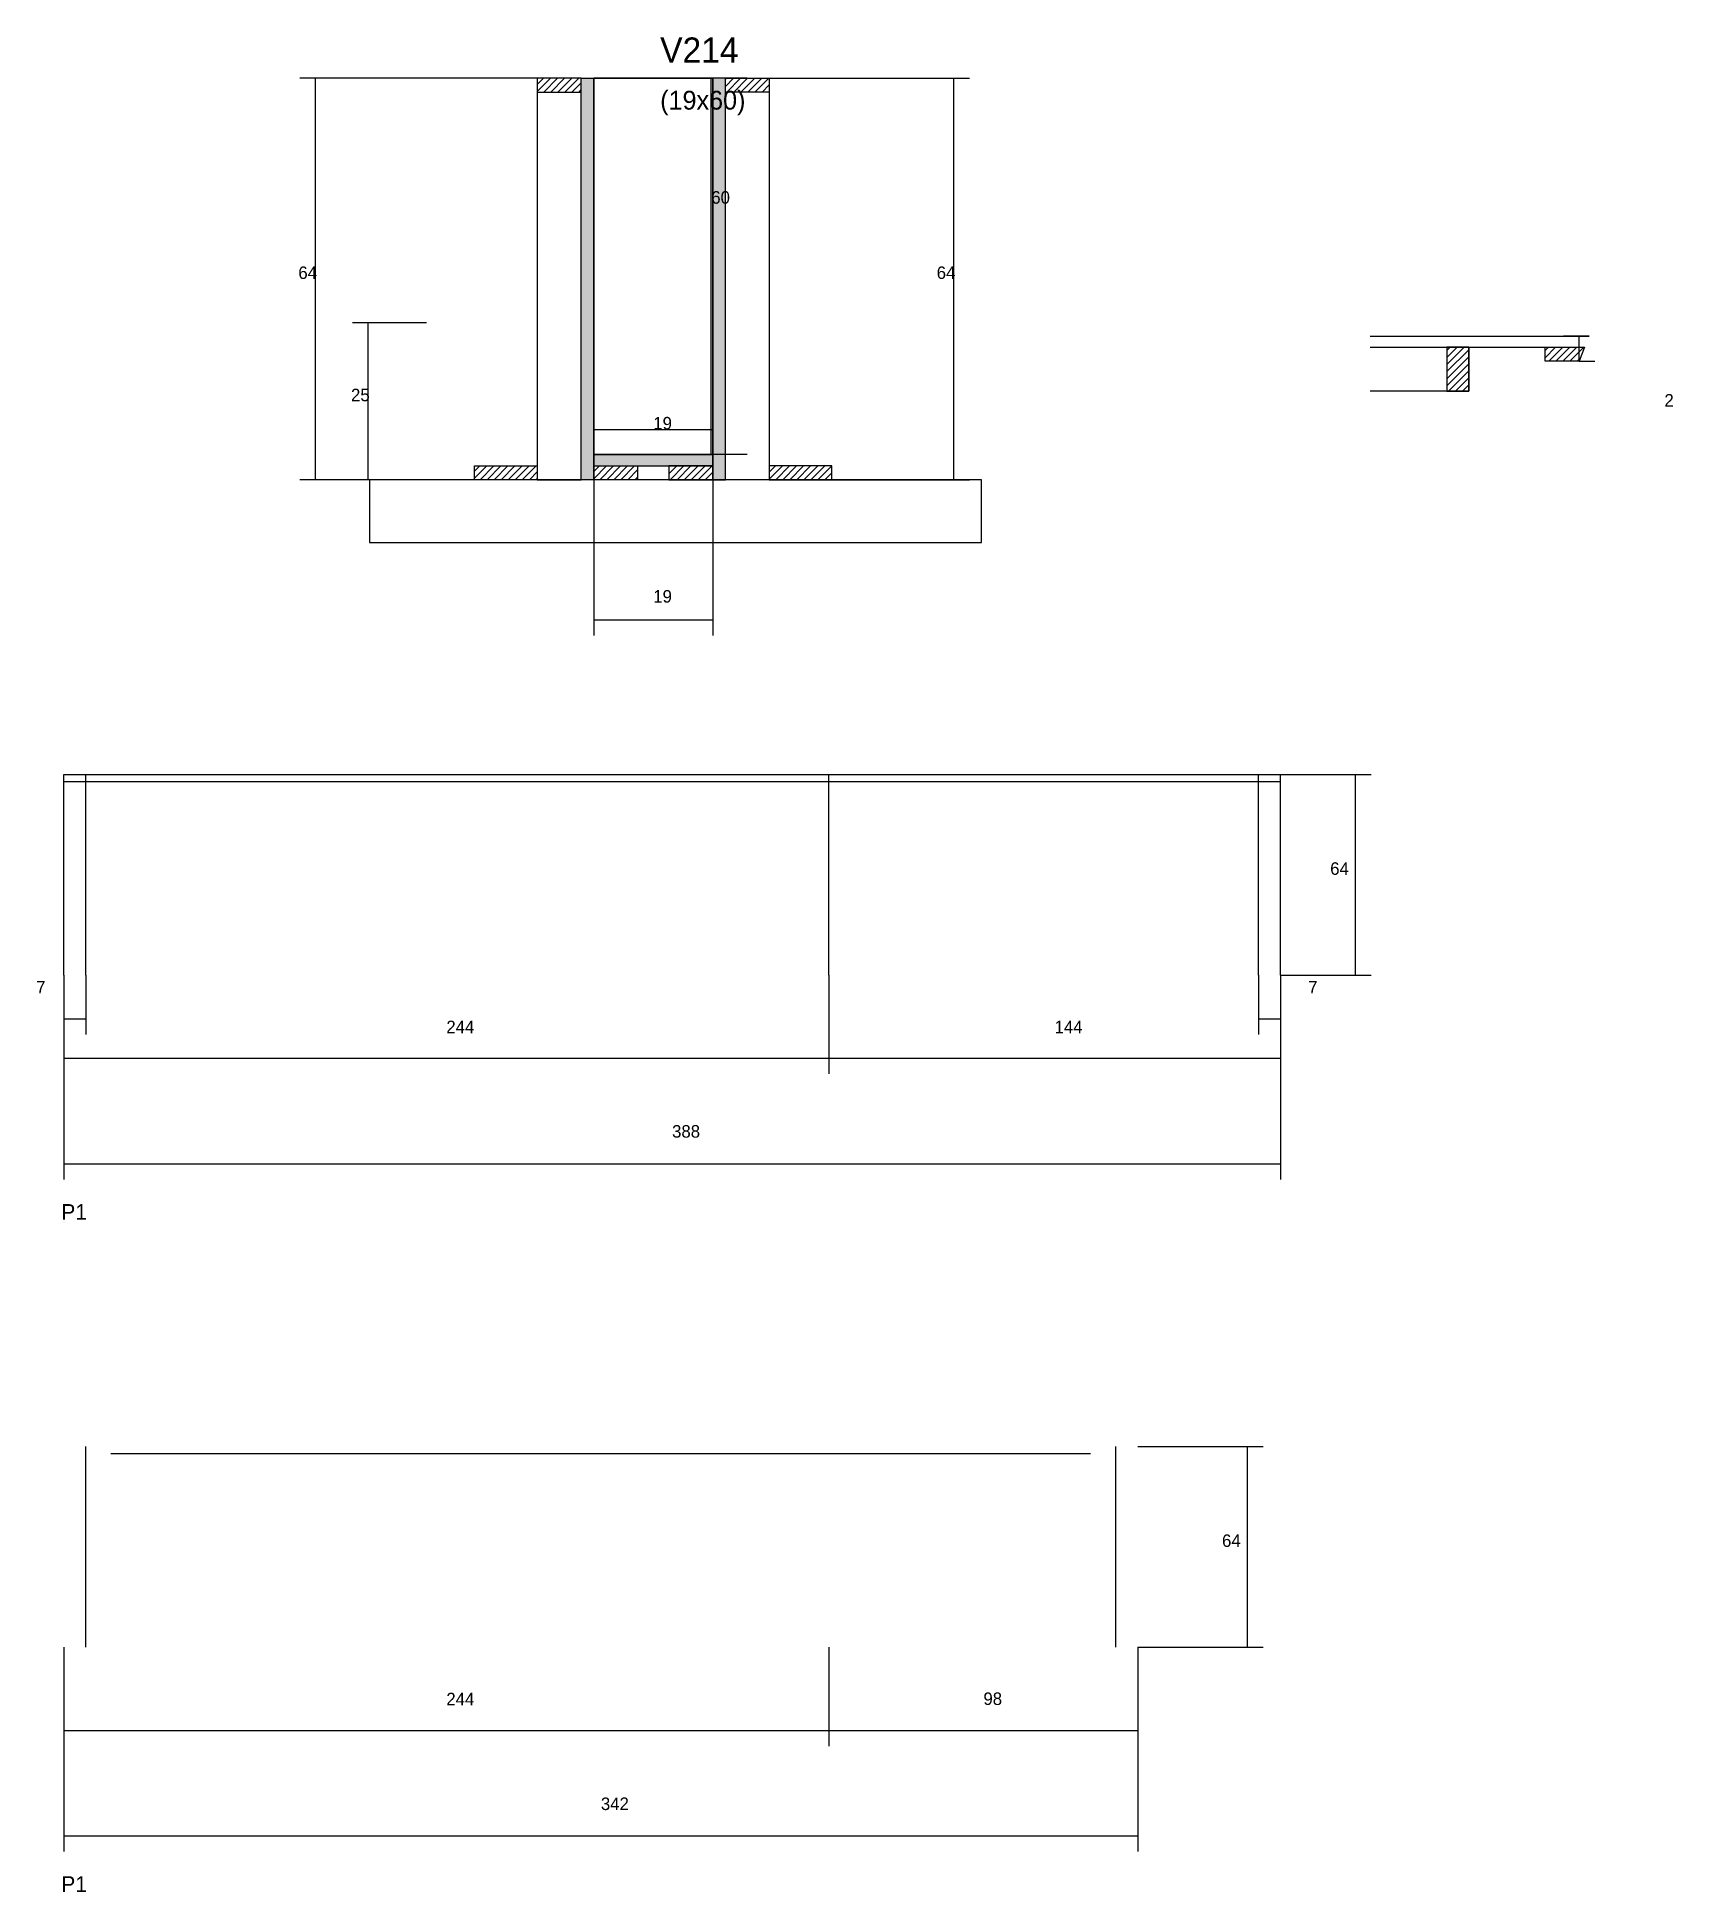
# Model space of a CAD drawing. Header units: metres. Extents: x 4449 to 4971, y 7420 to 8012.
import ezdxf

# ---------------------------------------------------------------- set-up
doc = ezdxf.new("R2010")
doc.units = ezdxf.units.M
for name, color, linetype in [('CONCRETO', 251, 'Continuous'), ('COTA', 241, 'Continuous'), ('Cota Seção (2x)', 4, 'Continuous'), ('Hachura', 253, 'Continuous'), ('Madeira', 126, 'Continuous'), ('NOMENCLATURA', 7, 'Continuous'), ('Painéis', 200, 'Continuous'), ('SARR_2.2x7', 40, 'Continuous'), ('Texto Seção', 7, 'Continuous')]:
    doc.layers.add(name, color=color, linetype=linetype)

msp = doc.modelspace()

# ---------------------------------------------------------------- hatches: boundary and pattern name
at = {"layer": 'Hachura'}
h = msp.add_hatch(dxfattribs=at)
h.set_pattern_fill('ANSI31', scale=0.5)
h.paths.add_polyline_path([(4622.8, 7994.2), (4622.8, 7998.6), (4622.8, 7998.6), (4608.8, 7998.6), (4608.8, 7998.6), (4608.8, 7994.2), (4608.8, 7994.2), (4622.8, 7994.2)])
h = msp.add_hatch(color=8, dxfattribs=at)
h.dxf.hatch_style = 1
h.paths.add_polyline_path([(4622.8, 7998.6), (4626.8, 7998.6), (4626.8, 7998.6), (4626.8, 7870.6), (4626.8, 7870.6), (4622.8, 7870.6), (4622.8, 7870.6), (4622.8, 7998.6)])
h = msp.add_hatch(color=8, dxfattribs=at)
h.dxf.hatch_style = 1
h.paths.add_polyline_path([(4668.8, 7998.6), (4664.8, 7998.6), (4664.8, 7998.6), (4664.8, 7870.6), (4664.8, 7870.6), (4668.8, 7870.6), (4668.8, 7870.6), (4668.8, 7998.6)])
h = msp.add_hatch(dxfattribs=at)
h.set_pattern_fill('ANSI31', scale=0.5)
h.paths.add_polyline_path([(4668.8, 7994.2), (4668.8, 7998.6), (4668.8, 7998.6), (4682.8, 7998.6), (4682.8, 7998.6), (4682.8, 7994.2), (4682.8, 7994.2), (4668.8, 7994.2)])
h = msp.add_hatch(dxfattribs=at)
h.set_pattern_fill('ANSI31', scale=0.5)
h.paths.add_polyline_path([(4905.9, 7912.8), (4898.9, 7912.8), (4898.9, 7898.8), (4905.9, 7898.8)])
h = msp.add_hatch(dxfattribs=at)
h.set_pattern_fill('ANSI31', scale=0.5)
h.paths.add_polyline_path([(4942.8, 7912.8), (4941.1, 7908.4), (4941.1, 7908.4), (4930.3, 7908.4), (4930.3, 7908.4), (4930.3, 7912.8), (4930.3, 7912.8), (4942.8, 7912.8)])
h = msp.add_hatch(color=8, dxfattribs=at)
h.dxf.hatch_style = 1
h.paths.add_polyline_path([(4664.8, 7875), (4664.8, 7878.6), (4664.8, 7878.6), (4626.8, 7878.6), (4626.8, 7878.6), (4626.8, 7875), (4626.8, 7875), (4664.8, 7875)])
h = msp.add_hatch(dxfattribs=at)
h.set_pattern_fill('ANSI31', scale=0.5)
h.paths.add_polyline_path([(4588.8, 7870.6), (4588.8, 7875), (4588.8, 7875), (4608.8, 7875), (4608.8, 7875), (4608.8, 7870.6), (4608.8, 7870.6), (4588.8, 7870.6)])
h = msp.add_hatch(dxfattribs=at)
h.set_pattern_fill('ANSI31', scale=0.5)
h.paths.add_polyline_path([(4626.8, 7870.6), (4626.8, 7875), (4626.8, 7875), (4640.8, 7875), (4640.8, 7875), (4640.8, 7870.6), (4640.8, 7870.6), (4626.8, 7870.6)])
h = msp.add_hatch(dxfattribs=at)
h.set_pattern_fill('ANSI31', scale=0.5)
h.paths.add_polyline_path([(4664.8, 7870.6), (4664.8, 7875), (4664.8, 7875), (4650.8, 7875), (4650.8, 7875), (4650.8, 7870.6), (4650.8, 7870.6), (4664.8, 7870.6)])
h = msp.add_hatch(dxfattribs=at)
h.set_pattern_fill('ANSI31', scale=0.5)
h.paths.add_polyline_path([(4702.8, 7870.6), (4702.8, 7875), (4702.8, 7875), (4682.8, 7875), (4682.8, 7875), (4682.8, 7870.6), (4682.8, 7870.6), (4702.8, 7870.6)])

# ---------------------------------------------------------------- linework, layer by layer
at = {"layer": 'CONCRETO'}
for points in [[(4626.8, 7998.6), (4626.8, 7998.6), (4664.8, 7998.6), (4664.8, 7970.6), (4664.8, 7970.6), (4664.8, 7878.6), (4626.8, 7878.6), (4626.8, 7998.6)], [(4626.8, 7878.6), (4664.8, 7878.6), (4664.8, 7998.6), (4626.8, 7998.6)]]:
    msp.add_lwpolyline(points, close=True, dxfattribs=at)
at = {"layer": 'COTA'}
for p, q in [((4608.8, 7998.6), (4533.1, 7998.6)), ((4538.1, 7870.6), (4538.1, 7998.6)), ((4682.8, 7998.6), (4746.7, 7998.6)), ((4741.7, 7870.6), (4741.7, 7998.6)), ((4573.5, 7920.6), (4549.9, 7920.6)), ((4554.9, 7870.6), (4554.9, 7920.6)), ((4944.3, 7916.4), (4936.1, 7916.4)), ((4941.1, 7908.4), (4941.1, 7916.4)), ((4941.1, 7908.4), (4946.1, 7908.4)), ((4593.2, 7870.6), (4533.1, 7870.6)), ((4573.5, 7870.6), (4549.9, 7870.6)), ((4626.8, 7870.6), (4626.8, 7820.9)), ((4664.8, 7870.6), (4664.8, 7820.9)), ((4698.4, 7870.6), (4746.7, 7870.6)), ((4626.8, 7825.9), (4664.8, 7825.9)), ((4845.8, 7776.6), (4874.8, 7776.6)), ((4869.8, 7712.6), (4869.8, 7776.6)), ((4457.8, 7712.6), (4457.8, 7681.1)), ((4457.8, 7712.6), (4457.8, 7647.5)), ((4457.8, 7712.6), (4457.8, 7693.7)), ((4464.8, 7712.6), (4464.8, 7693.7)), ((4701.8, 7712.6), (4701.8, 7681.1)), ((4701.8, 7712.6), (4701.8, 7681.1)), ((4838.8, 7712.6), (4838.8, 7693.7)), ((4845.8, 7712.6), (4845.8, 7681.1)), ((4845.8, 7712.6), (4845.8, 7647.5)), ((4845.8, 7712.6), (4845.8, 7693.7)), ((4845.8, 7712.6), (4874.8, 7712.6)), ((4457.8, 7698.7), (4464.8, 7698.7)), ((4838.8, 7698.7), (4845.8, 7698.7)), ((4457.8, 7686.1), (4701.8, 7686.1)), ((4701.8, 7686.1), (4845.8, 7686.1)), ((4457.8, 7652.5), (4845.8, 7652.5)), ((4800.3, 7562.3), (4840.3, 7562.3)), ((4835.3, 7498.3), (4835.3, 7562.3)), ((4457.8, 7498.3), (4457.8, 7466.8)), ((4457.8, 7498.3), (4457.8, 7433.2)), ((4701.8, 7498.3), (4701.8, 7466.8)), ((4701.8, 7498.3), (4701.8, 7466.8)), ((4800.3, 7498.3), (4800.3, 7466.8)), ((4800.3, 7498.3), (4800.3, 7433.2)), ((4800.3, 7498.3), (4840.3, 7498.3)), ((4457.8, 7471.8), (4701.8, 7471.8)), ((4701.8, 7471.8), (4800.3, 7471.8)), ((4457.8, 7438.2), (4800.3, 7438.2))]:
    msp.add_line(p, q, dxfattribs=at)
at = {"layer": 'Cota Seção (2x)'}
for p, q in [((4675.8, 7998.6), (4659.3, 7998.6)), ((4664.3, 7878.6), (4664.3, 7998.6)), ((4626.8, 7870.6), (4626.8, 7891.6)), ((4664.8, 7870.6), (4664.8, 7891.6)), ((4626.8, 7886.6), (4664.8, 7886.6)), ((4675.8, 7878.6), (4659.3, 7878.6))]:
    msp.add_line(p, q, dxfattribs=at)
at = {"layer": 'Madeira'}
for points in [[(4622.8, 7994.2), (4622.8, 7998.6), (4608.8, 7998.6), (4608.8, 7994.2)], [(4622.8, 7998.6), (4608.8, 7998.6), (4608.8, 7870.6), (4622.8, 7870.6)], [(4668.8, 7994.2), (4668.8, 7998.6), (4682.8, 7998.6), (4682.8, 7994.2)], [(4668.8, 7998.6), (4682.8, 7998.6), (4682.8, 7870.6), (4668.8, 7870.6)], [(4905.9, 7898.8), (4905.9, 7912.8), (4898.9, 7912.8), (4898.9, 7898.8)], [(4930.3, 7912.8), (4942.8, 7912.8), (4941.1, 7908.4), (4930.3, 7908.4)], [(4588.8, 7870.6), (4588.8, 7875), (4608.8, 7875), (4608.8, 7870.6)], [(4626.8, 7870.6), (4626.8, 7875), (4640.8, 7875), (4640.8, 7870.6)], [(4664.8, 7870.6), (4664.8, 7875), (4650.8, 7875), (4650.8, 7870.6)], [(4702.8, 7870.6), (4702.8, 7875), (4682.8, 7875), (4682.8, 7870.6)], [(4555.3, 7850.6), (4750.5, 7850.6), (4750.5, 7870.6), (4555.3, 7870.6)]]:
    msp.add_lwpolyline(points, close=True, dxfattribs=at)
msp.add_lwpolyline([(4905.9, 7912.8), (4905.9, 7898.8), (4874.4, 7898.8)], dxfattribs=at)
at = {"layer": 'Painéis'}
for p, q in [((4626.8, 7870.6), (4626.8, 7998.6)), ((4664.8, 7870.6), (4664.8, 7998.6)), ((4874.4, 7916.4), (4944.3, 7916.4)), ((4874.4, 7912.8), (4942.8, 7912.8)), ((4626.8, 7878.6), (4664.8, 7878.6)), ((4626.8, 7875), (4626.8, 7878.6)), ((4664.8, 7875), (4664.8, 7878.6)), ((4457.8, 7776.6), (4845.8, 7776.6)), ((4457.8, 7712.6), (4457.8, 7776.6)), ((4701.8, 7712.6), (4701.8, 7776.6)), ((4845.8, 7712.6), (4845.8, 7776.6))]:
    msp.add_line(p, q, dxfattribs=at)
for points in [[(4622.8, 7998.6), (4626.8, 7998.6), (4626.8, 7870.6), (4622.8, 7870.6)], [(4668.8, 7998.6), (4664.8, 7998.6), (4664.8, 7870.6), (4668.8, 7870.6)], [(4664.8, 7875), (4664.8, 7878.6), (4626.8, 7878.6), (4626.8, 7875)]]:
    msp.add_lwpolyline(points, close=True, dxfattribs=at)
at = {"layer": 'SARR_2.2x7'}
for p, q in [((4457.8, 7774.4), (4701.8, 7774.4)), ((4464.8, 7712.6), (4464.8, 7776.6)), ((4701.8, 7774.4), (4845.8, 7774.4)), ((4838.8, 7712.6), (4838.8, 7776.6)), ((4464.8, 7498.3), (4464.8, 7562.3)), ((4472.8, 7560.1), (4701.8, 7560.1)), ((4701.8, 7560.1), (4785.3, 7560.1)), ((4793.3, 7498.3), (4793.3, 7562.3))]:
    msp.add_line(p, q, dxfattribs=at)

# ---------------------------------------------------------------- texts
at = {"layer": 'COTA'}
for s, p in [('64', (4532.6, 7934.6)), ('64', (4736.2, 7934.6)), ('25', (4549.4, 7895.6)), ('2', (4968.3, 7893.9)), ('19', (4645.8, 7831.4)), ('64', (4861.7, 7744.6)), ('7', (4449, 7706.8)), ('7', (4854.7, 7706.8)), ('244', (4579.8, 7694.1)), ('144', (4773.8, 7694.1)), ('388', (4651.8, 7660.8)), ('64', (4827.2, 7530.3)), ('244', (4579.8, 7479.8)), ('98', (4751.1, 7479.9)), ('342', (4629.1, 7446.4))]:
    msp.add_text(s, height=4, dxfattribs=at).set_placement(p)
at = {"layer": 'Cota Seção (2x)'}
for s, p in [('60', (4664.3, 7958.6)), ('19', (4645.8, 7886.6))]:
    msp.add_text(s, height=4, dxfattribs=at).set_placement(p)
at = {"layer": 'NOMENCLATURA'}
for p in [(4457, 7634.6), (4457, 7420.3)]:
    msp.add_text('P1', height=5, dxfattribs=at).set_placement(p)
at = {"layer": 'Texto Seção'}
for s, height, p in [('V214', 8, (4648, 8003.6)), ('(19x60)', 6, (4648, 7988.6))]:
    msp.add_text(s, height=height, dxfattribs=at).set_placement(p)

doc.saveas('drawing.dxf')
